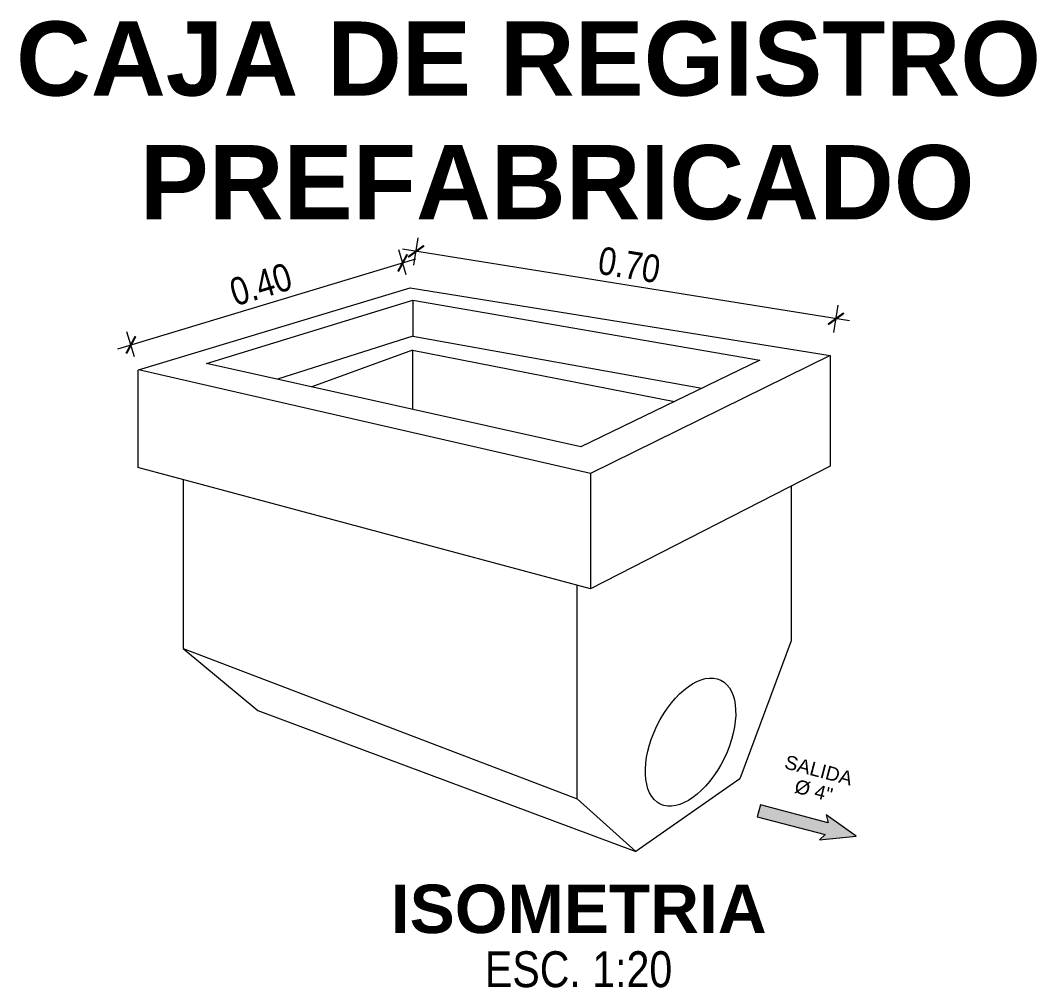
# Model space of a CAD drawing. Header units: metres. Extents: x 0 to 1935, y 0 to 1529.
# Drawn here: x 1881.353 to 1882.822, y 1482.61 to 1484.008 of the extents above; entities that cross this region are included whole.
import ezdxf
from ezdxf.enums import TextEntityAlignment as Align

# ---------------------------------------------------------------- set-up
doc = ezdxf.new("R2010")
doc.units = ezdxf.units.M
doc.header["$LTSCALE"] = 0.005
doc.layers.add('-Acero techos', color=252, linetype='Continuous', lineweight=13)
doc.layers.add('-Textos', color=7, linetype='Continuous', lineweight=20)
for name, color, linetype in [('A_50_CotasExter', 7, 'Continuous'), ('G-TEXTOS-TITULOS', 4, 'Continuous'), ('PDF_Sentido de flujo', 1, 'Continuous'), ('PDF_Text', 7, 'Continuous')]:
    doc.layers.add(name, color=color, linetype=linetype)
doc.styles.add('-Arial Narrow', font='ARIALN.TTF')
doc.styles.add('25-TITULO', font='arialbd.ttf', dxfattribs={"height": 0.1})
doc.styles.add('PDF Arial-BoldMT', font='arial.ttf')
doc.dimstyles.new('Esc 1_20n', dxfattribs={"dimscale": 0.02, "dimtxt": 2, "dimasz": 1, "dimexe": 1, "dimexo": 1, "dimgap": 0.45, "dimtad": 1, "dimtoh": 1, "dimzin": 3, "dimdsep": 46, "dimtxsty": '-Arial Narrow', "dimblk": 'ARCHTICK', "dimcen": 1, "dimdle": 1, "dimclrd": 252, "dimclre": 252, "dimclrt": 252, "dimadec": 0, "dimazin": 0, "dimtfac": 1, "dimtix": 1, "dimtmove": 1, "dimatfit": 2, "dimldrblk": 'ARCHTICK', "dimfxl": 1, "dimfxlon": 1, "dimtolj": 2, "dimlwd": 5, "dimlwe": 5, "dimarcsym": 0})

# ---------------------------------------------------------------- blocks, each defined once
blk = doc.blocks.new('_ArchTick')
at = {"color": 0, "linetype": 'ByBlock', "const_width": 0.15}
blk.add_lwpolyline([(-0.5, -0.5), (0.5, 0.5)], dxfattribs=at)
blk = doc.blocks.new('*D361')
at = {"layer": 'A_50_CotasExter', "color": 252, "lineweight": 5, "ltscale": 0.005, "transparency": 16777216}
for p, q in [((1881.9108, 1483.6406), (1881.8999, 1483.6768)), ((1881.4937, 1483.5333), (1881.9248, 1483.6634)), ((1881.518, 1483.5221), (1881.5071, 1483.5582))]:
    blk.add_line(p, q, dxfattribs=at)
at = {"layer": 'Defpoints', "color": 0, "ltscale": 0.005, "transparency": 16777216}
for p in [(1881.9057, 1483.6577), (1881.9166, 1483.6215), (1881.5238, 1483.5029)]:
    blk.add_point(p, dxfattribs=at)
at = {"layer": 'A_50_CotasExter', "color": 252, "lineweight": 5, "ltscale": 0.005, "transparency": 16777216, "xscale": 0.02, "yscale": 0.02, "zscale": 0.02}
for p, rotation in [((1881.9057, 1483.6577), 16.79379169252242), ((1881.5128, 1483.5391), 196.7937916925224)]:
    blk.add_blockref('_ArchTick', p, dxfattribs=dict(at, rotation=rotation))
at = {"layer": 'A_50_CotasExter', "color": 252, "ltscale": 0.005, "transparency": 16777216, "insert": (1881.7007, 1483.6265), "char_height": 0.04, "attachment_point": 5, "rotation": 16.7938, "style": '-Arial Narrow'}
blk.add_mtext('\\A2;0.40', dxfattribs=at)
blk = doc.blocks.new('*D362')
at = {"layer": 'A_50_CotasExter', "color": 252, "lineweight": 5, "ltscale": 0.005, "transparency": 16777216}
for p, q in [((1881.9219, 1483.6546), (1881.9282, 1483.6941)), ((1882.5517, 1483.5737), (1881.9053, 1483.6775)), ((1882.5288, 1483.5572), (1882.5351, 1483.5967))]:
    blk.add_line(p, q, dxfattribs=at)
at = {"layer": 'Defpoints', "color": 0, "ltscale": 0.005, "transparency": 16777216}
for p in [(1881.9251, 1483.6744), (1881.9166, 1483.6215), (1882.5235, 1483.524)]:
    blk.add_point(p, dxfattribs=at)
at = {"layer": 'A_50_CotasExter', "color": 252, "lineweight": 5, "ltscale": 0.005, "transparency": 16777216, "xscale": 0.02, "yscale": 0.02, "zscale": 0.02}
for p, rotation in [((1881.9251, 1483.6744), 170.877180584569), ((1882.532, 1483.5769), 350.8771805845689)]:
    blk.add_blockref('_ArchTick', p, dxfattribs=dict(at, rotation=rotation))
at = {"layer": 'A_50_CotasExter', "color": 252, "ltscale": 0.005, "transparency": 16777216, "insert": (1882.2332, 1483.6547), "char_height": 0.04, "attachment_point": 5, "rotation": 350.8772, "style": '-Arial Narrow'}
blk.add_mtext('\\A2;0.70', dxfattribs=at)

msp = doc.modelspace()

# ---------------------------------------------------------------- linework, layer by layer
at = {"layer": '-Acero techos', "color": 18, "ltscale": 0.005, "true_color": 0x000000}
for p, q in [((1882.52346, 1483.52401), (1882.52346, 1483.36373)), ((1882.17725, 1483.18665), (1881.52285, 1483.36167)), ((1882.52346, 1483.36373), (1882.17725, 1483.18665)), ((1882.17725, 1483.35298), (1882.17725, 1483.18665))]:
    msp.add_line(p, q, dxfattribs=at)
for points in [[(1881.91658, 1483.62146), (1882.52346, 1483.52401), (1882.17725, 1483.35298), (1881.52375, 1483.5029), (1881.91658, 1483.62146)], [(1881.92029, 1483.6036), (1881.92029, 1483.55155), (1881.72495, 1483.48944)], [(1881.92029, 1483.55155), (1882.33816, 1483.47634)], [(1881.91983, 1483.53133), (1881.77457, 1483.47838)], [(1881.91983, 1483.53133), (1882.29874, 1483.45731)], [(1881.91983, 1483.53133), (1881.91983, 1483.44602)], [(1881.52285, 1483.50263), (1881.52285, 1483.36167)], [(1881.58859, 1483.34408), (1881.58859, 1483.10044), (1882.15802, 1482.8828), (1882.15802, 1483.19179)], [(1882.46717, 1483.33494), (1882.46717, 1483.1112), (1882.39295, 1482.91169), (1882.24273, 1482.80679), (1882.15802, 1482.8828)], [(1881.58859, 1483.10044), (1881.69635, 1483.01051), (1882.24273, 1482.80679)]]:
    msp.add_lwpolyline(points, dxfattribs=at)
msp.add_lwpolyline([(1882.42199, 1483.51682), (1882.1631, 1483.39181), (1881.62218, 1483.51234), (1881.92029, 1483.6036)], close=True, dxfattribs=at)
msp.add_ellipse((1882.32179, 1482.96487), major_axis=(0.04369, 0.08956), ratio=0.5421962, dxfattribs=at)
at = {"layer": 'PDF_Sentido de flujo', "lineweight": 5}
msp.add_lwpolyline([(1882.51634, 1482.83108), (1882.50825, 1482.82359), (1882.56122, 1482.82891), (1882.5177, 1482.85957), (1882.52084, 1482.84825), (1882.42272, 1482.87401), (1882.41821, 1482.85683)], close=True, dxfattribs=at)
at = {"layer": 'PDF_Sentido de flujo', "transparency": 33554559}
for points in [[(1882.42272, 1482.87401), (1882.56122, 1482.82891), (1882.42057, 1482.86583)], [(1882.54047, 1482.8431), (1882.42272, 1482.87401), (1882.56122, 1482.82891)], [(1882.42057, 1482.86583), (1882.53433, 1482.82636), (1882.41821, 1482.85683)], [(1882.56122, 1482.82891), (1882.42057, 1482.86583), (1882.53433, 1482.82636)], [(1882.5177, 1482.85957), (1882.54047, 1482.8431), (1882.52084, 1482.84825)], [(1882.51634, 1482.83108), (1882.53433, 1482.82636), (1882.50825, 1482.82359)]]:
    msp.add_solid(points, dxfattribs=at)

# ---------------------------------------------------------------- texts
at = {"layer": '-Textos', "style": '-Arial Narrow'}
msp.add_text('ESC. 1:20', height=0.051855, dxfattribs=at).set_placement((1882.15999, 1482.63652), align=Align.MIDDLE_CENTER)
at = {"layer": 'G-TEXTOS-TITULOS', "color": 219, "true_color": 0x642165, "style": '25-TITULO'}
msp.add_text('ISOMETRIA', height=0.07, dxfattribs=at).set_placement((1882.16024, 1482.72381), align=Align.MIDDLE_CENTER)
at = {"layer": 'G-TEXTOS-TITULOS', "color": 219, "true_color": 0x642165, "insert": (1881.34685, 1483.86299), "char_height": 0.1072472, "width": 1.5638885, "attachment_point": 4, "style": '25-TITULO'}
msp.add_mtext('CAJA DE REGISTRO\\P\\pxqc;PREFABRICADO', dxfattribs=at)
at = {"layer": 'PDF_Text', "char_height": 0.020096, "attachment_point": 4, "rotation": 345.29295, "style": 'PDF Arial-BoldMT'}
for s, insert in [('SALIDA', (1882.45874, 1482.93685)), ('Ø 4"', (1882.4731, 1482.90162))]:
    msp.add_mtext(s, dxfattribs=dict(at, insert=insert))

# ---------------------------------------------------------------- dimensions: what is measured, and where the dimension line sits
at = {"layer": 'A_50_CotasExter', "color": 18, "ltscale": 0.005, "true_color": 0x000000}
for p1, distance, text, picture, middle in [((1882.52346, 1483.52401), -0.05358, '0.70', '*D362', (1882.23318, 1483.65468)), ((1881.52375, 1483.5029), 0.0378, '0.40', '*D361', (1881.70074, 1483.62654))]:
    dim = msp.add_aligned_dim(p1=p1, p2=(1881.91658, 1483.62146), distance=distance, text=text, dimstyle='Esc 1_20n', dxfattribs=at)
    dim.commit()
    dim.dimension.update_dxf_attribs({"geometry": picture, "text_midpoint": middle})

doc.saveas('drawing.dxf')
